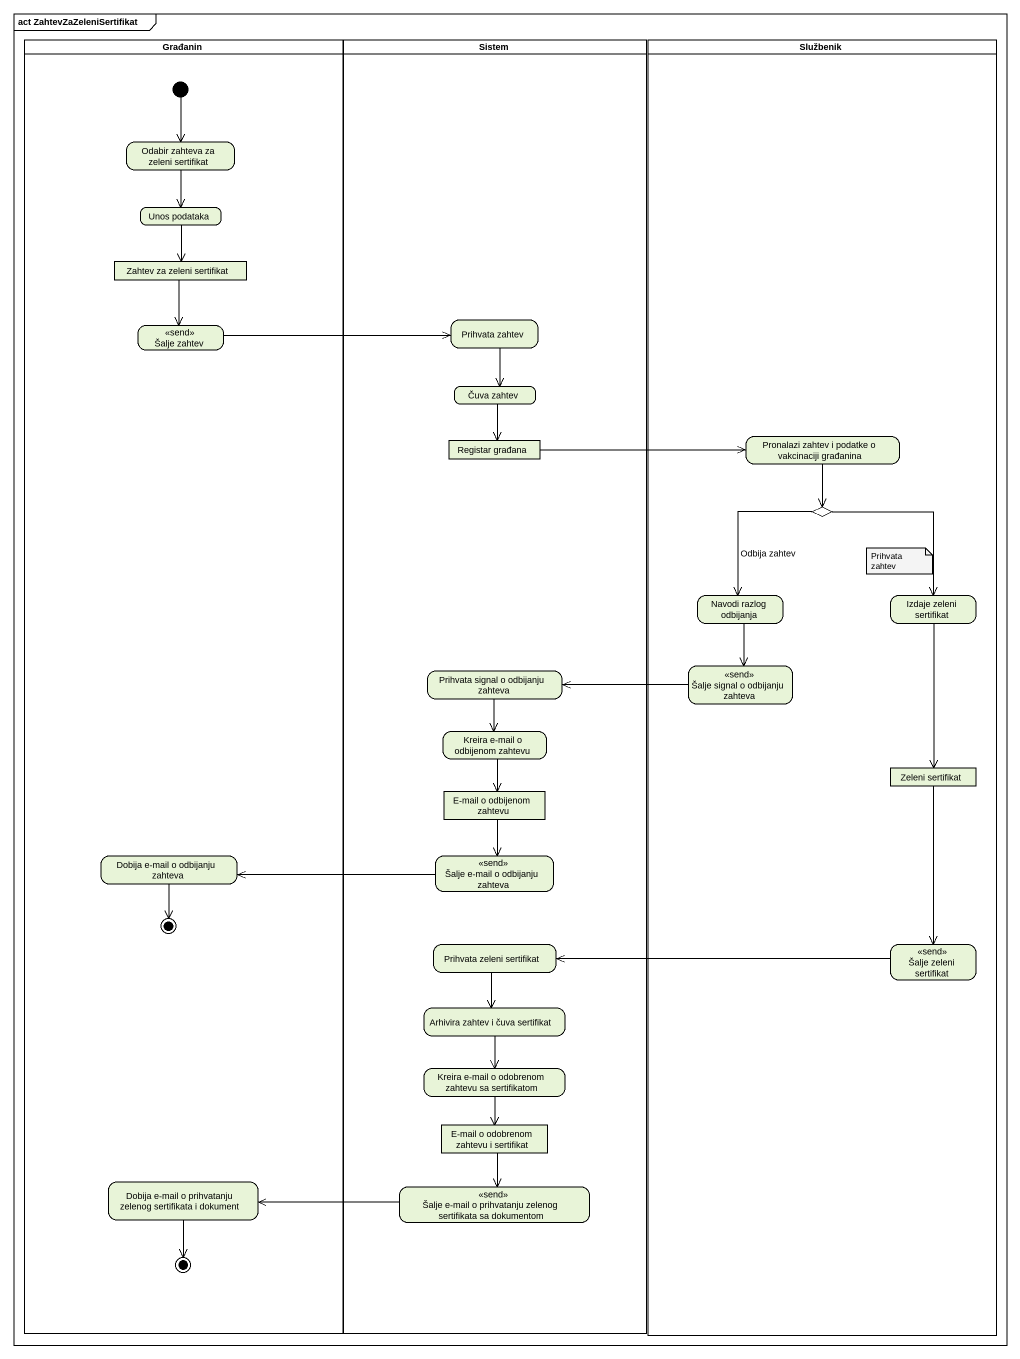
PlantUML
@startuml
mainframe act ZahtevZaZeleniSertifikat
hide empty description
state Građanin <<partition>> {
  state "Odabir zahteva za zeleni sertifikat" as Odabir_zahteva_za_zeleni
  state "Unos podataka" as Unos_podataka
  state "Zahtev za zeleni sertifikat" as Zahtev_za_zeleni_sertifikat <<object>>
  state "Šalje zahtev" as Šalje_zahtev <<send>>
  state "Dobija e-mail o odbijanju zahteva" as Dobija_e_mail_o_odbijanju
  state final1 <<end>>
  state "Dobija e-mail o prihvatanju zelenog sertifikata i dokument" as Dobija_e_mail_o_prihvatanju
  state final2 <<end>>
  [*] --> Odabir_zahteva_za_zeleni
}
state Sistem <<partition>> {
  state "Prihvata zahtev" as Prihvata_zahtev
  state "Čuva zahtev" as Čuva_zahtev
  state "Registar građana" as Registar_građana <<object>>
  state "Prihvata signal o odbijanju zahteva" as Prihvata_signal_o_odbijanju
  state "Kreira e-mail o odbijenom zahtevu" as Kreira_e_mail_o_odbijenom
  state "E-mail o odbijenom zahtevu" as E_mail_o_odbijenom_zahtevu <<object>>
  state "Šalje e-mail o odbijanju zahteva" as Šalje_e_mail_o_odbijanju <<send>>
  state "Prihvata zeleni sertifikat" as Prihvata_zeleni_sertifikat
  state "Arhivira zahtev i čuva sertifikat" as Arhivira_zahtev_i_čuva
  state "Kreira e-mail o odobrenom zahtevu sa sertifikatom" as Kreira_e_mail_o_odobrenom
  state "E-mail o odobrenom zahtevu i sertifikat" as E_mail_o_odobrenom_zahtevu <<object>>
  state "Šalje e-mail o prihvatanju zelenog sertifikata sa dokumentom" as Šalje_e_mail_o_prihvatanju <<send>>
}
state Službenik <<partition>> {
  state "Pronalazi zahtev i podatke o vakcinaciji građanina" as Pronalazi_zahtev_i_podatke
  state choice1 <<choice>>
  state "Navodi razlog odbijanja" as Navodi_razlog_odbijanja
  state "Izdaje zeleni sertifikat" as Izdaje_zeleni_sertifikat
  state "Šalje signal o odbijanju zahteva" as Šalje_signal_o_odbijanju <<send>>
  state "Zeleni sertifikat" as Zeleni_sertifikat <<object>>
  state "Šalje zeleni sertifikat" as Šalje_zeleni_sertifikat <<send>>
}
Odabir_zahteva_za_zeleni --> Unos_podataka
Unos_podataka --> Zahtev_za_zeleni_sertifikat
Zahtev_za_zeleni_sertifikat --> Šalje_zahtev
Šalje_zahtev -right-> Prihvata_zahtev
Prihvata_zahtev --> Čuva_zahtev
Čuva_zahtev --> Registar_građana
Registar_građana -right-> Pronalazi_zahtev_i_podatke
Pronalazi_zahtev_i_podatke --> choice1
choice1 --> Navodi_razlog_odbijanja : Odbija zahtev
choice1 --> Izdaje_zeleni_sertifikat
Navodi_razlog_odbijanja --> Šalje_signal_o_odbijanju
Izdaje_zeleni_sertifikat --> Zeleni_sertifikat
Prihvata_signal_o_odbijanju --> Kreira_e_mail_o_odbijenom
Šalje_signal_o_odbijanju -left-> Prihvata_signal_o_odbijanju
Kreira_e_mail_o_odbijenom --> E_mail_o_odbijenom_zahtevu
E_mail_o_odbijenom_zahtevu --> Šalje_e_mail_o_odbijanju
Zeleni_sertifikat --> Šalje_zeleni_sertifikat
Dobija_e_mail_o_odbijanju --> final1
Šalje_e_mail_o_odbijanju -left-> Dobija_e_mail_o_odbijanju
Prihvata_zeleni_sertifikat --> Arhivira_zahtev_i_čuva
Šalje_zeleni_sertifikat -left-> Prihvata_zeleni_sertifikat
Arhivira_zahtev_i_čuva --> Kreira_e_mail_o_odobrenom
Kreira_e_mail_o_odobrenom --> E_mail_o_odobrenom_zahtevu
E_mail_o_odobrenom_zahtevu --> Šalje_e_mail_o_prihvatanju
Dobija_e_mail_o_prihvatanju --> final2
Šalje_e_mail_o_prihvatanju -left-> Dobija_e_mail_o_prihvatanju
note as N1
  Prihvata zahtev
end note
@enduml
